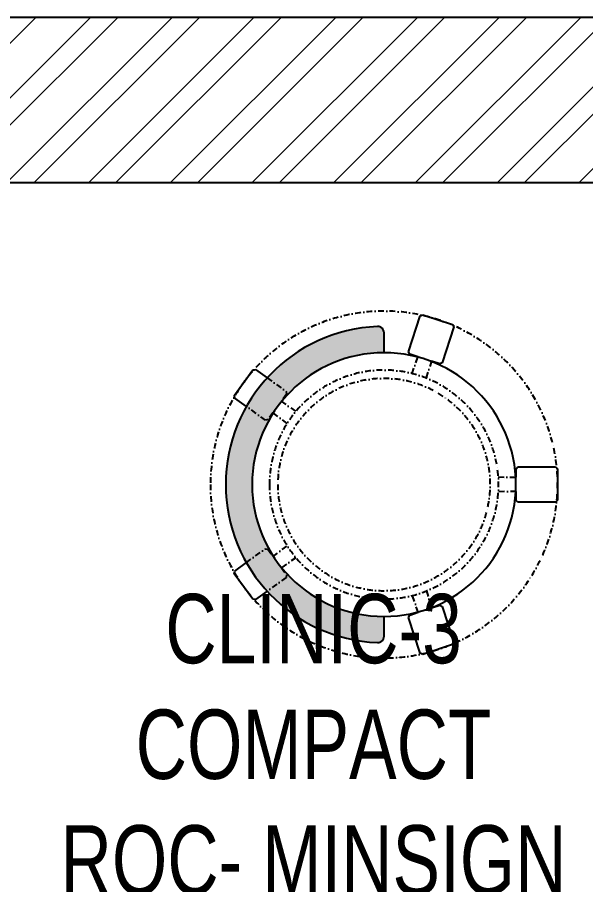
# Model space of a CAD drawing. Header units: feet. Extents: x 9216052 to 9238619, y -7067889 to -7056358.
# Drawn here: x 9234427 to 9235245, y -7057608 to -7056358 of the extents above; entities that cross this region are included whole.
import ezdxf

# ---------------------------------------------------------------- set-up
doc = ezdxf.new("R2010")
doc.units = ezdxf.units.FT
doc.header["$LTSCALE"] = 33
doc.header["$MEASUREMENT"] = 0
doc.linetypes.add('DASHDOT2', pattern=[0.5, 0.25, -0.125, 0, -0.125])
doc.layers.add('A-WALL', color=1, linetype='Continuous')
for name, color, linetype, lineweight in [('HATCH', 9, 'Continuous', 9), ('LENS-FURNITURE', 13, 'Continuous', 9), ('LENS_DIMENSION', 193, 'Continuous', 0), ('LENS_TEXT', 31, 'Continuous', 5), ('LN-ELEVATION-1', 81, 'Continuous', 25), ('LN-HATCH', 251, 'Continuous', 0)]:
    doc.layers.add(name, color=color, linetype=linetype, lineweight=lineweight)
doc.styles.get("Standard").update_dxf_attribs({"font": 'GILC____.TTF'})

# ---------------------------------------------------------------- blocks, each defined once
blk = doc.blocks.new('A$Cca4fbe6c')
at = {"layer": 'LN-HATCH'}
h = blk.add_hatch(dxfattribs=at)
h.set_pattern_fill('ANSI32', color=256, scale=222)
h.set_pattern_definition([(45, (-3143387.624186558, 5410740.35921923), (-58.86663953378008, 58.86663953378008), []), (45, (-3143348.379760268, 5410740.35921923), (-58.86663953378008, 58.86663953378008), [])])
h.paths.add_polyline_path([(-340, 6707), (-340, 6937), (-1918, 6937), (-1918, 6707)])
h.paths.add_polyline_path([(-5824, 6937), (-5824, 6699), (-2410, 6699), (-2410, 6937)])
h.paths.add_polyline_path([(-6317, 6698), (-6317, 6937), (-9677, 6937), (-9677, 6698)])
h.paths.add_polyline_path([(-10174, 6693), (-10174, 6937), (-13455, 6937), (-13455, 6693)])
h.paths.add_polyline_path([(-19298, 6937), (-19298, 4816), (-19068, 4816), (-19068, 6688), (-17558, 6688), (-17558, 4816), (-17558, 4597), (-17258, 4597), (-17258, 6688), (-13952, 6688), (-13952, 6937)])
h.paths.add_polyline_path([(-1950, 0), (0, 9.313226e-10), (0, 6582), (-230, 6582), (-230, 2001), (-2061, 2001), (-2061, 1754), (-1941, 1754), (-1941, 1849), (-244, 1849), (-244, 233), (-1950, 233)])
at = {"layer": 'A-WALL'}
for p, q in [((-2410, 6937), (-5824, 6937)), ((-5824, 6699), (-2410, 6699))]:
    blk.add_line(p, q, dxfattribs=at)
blk = doc.blocks.new('DR STOOL')
at = {"layer": 'HATCH'}
h = blk.add_hatch(dxfattribs=at)
h.set_pattern_fill('ANSI36', color=250, angle=-90.00000000000001)
h.set_pattern_definition([(315, (-227.8099174643867, 917.3997257252777), (6.173926083235043, -1.683798022700468), [7.9375, -1.587499999999999, 0, -1.587499999999999])])
edge = h.paths.add_edge_path()
edge.add_line((-190.0000000041909, 4.511094e-10), (-218.6899174675346, 4.511094e-10))
edge.add_arc((-218.6899174670689, 9.120000000388245), 9.119999999940092, 177.6119845363388, 269.9999999996136, ccw=False)
edge.add_arc((-1.8626451e-09, 3.565219e-10), 228.000000002257, 2.3880154632688004, 177.6119845367313, ccw=False)
edge.add_arc((218.6899174633436, 9.120000000497384), 9.120000000051716, -90.00000000034493, 2.3880154629299, ccw=False)
edge.add_line((218.6899174633436, 4.511094e-10), (190, 4.511094e-10))
edge.add_arc((-1.8626451e-09, 4.511094e-10), 190.000000001979, -1.27e-14, 180)
at = {"layer": 'LN-ELEVATION-1', "color": 1, "ltscale": 100}
for p, q in [((-128.6221585394814, 215.4841044476634), (-165.2704676063731, 189.0243927398114)), ((-124.7228340068832, 214.8545704018979), (-128.6221585394814, 215.4841044476634)), ((-112.6981821293011, 198.1996966340157), (-124.7228340068832, 214.8545704018979)), ((124.7553772013634, 214.9803744515593), (112.5488144652918, 198.2845540212292)), ((128.7014972954057, 215.5933048763618), (124.7553772013634, 214.9803744515593)), ((128.7014972954057, 215.5933048763618), (124.7553772013634, 214.9803744515593)), ((165.1911288509145, 188.915192311113), (128.7014972954057, 215.5933048763618)), ((165.1911288509145, 188.915192311113), (128.7014972954057, 215.5933048763618)), ((-165.2704676063731, 189.0243927398114), (-165.9069543029182, 185.0820035930228)), ((165.7973639420234, 185.0121775862135), (165.1911288509145, 188.915192311113)), ((165.7973639420234, 185.0121775862135), (165.1911288509145, 188.915192311113)), ((-165.9069543029182, 185.0820035930228), (-153.8003208162263, 168.3135803133482)), ((153.6734594982117, 168.4294150282658), (165.7973639420234, 185.0121775862135)), ((-191.2928382232785, -35.45407700946089), (-242.9550312487409, -52.24013893969095)), ((-187.9259491492994, -37.1695928365807), (-191.2928382232785, -35.45407700946089)), ((-184.1424400564283, -48.81403796559607), (-187.9259491492994, -37.1695928365807)), ((188.0651108901948, -36.96233201187715), (184.0504167033359, -49.19388854173303)), ((191.3981811110861, -35.27656588272658), (188.0651108901948, -36.96233201187715)), ((243.0100176925771, -52.21682526778022), (191.3981811110861, -35.27656588272658)), ((-242.9550312487409, -52.24013893969095), (-244.7482102331705, -55.75945052818861)), ((-244.7482102331705, -55.75945052818861), (-230.7800458371639, -98.74904560100549)), ((230.715890809428, -98.7280946081737), (244.8123673382215, -55.78040257930116)), ((244.8123673382215, -55.78040257930116), (243.0100176925771, -52.21682526778022)), ((-173.8639617776498, -80.4479453730819), (-177.8421125086024, -68.2044548037811)), ((177.6922140880488, -68.56540505095472), (173.8739495249465, -80.1985000452405)), ((-227.2218665438704, -100.5620286722478), (-175.5596735184081, -83.7759667420105)), ((-175.5596735184081, -83.7759667420105), (-173.8639617776498, -80.4479453730819)), ((173.8739495249465, -80.1985000452405), (175.5794035866856, -83.5704969359358)), ((175.5794035866856, -83.5704969359358), (227.1912401677109, -100.5107563209894)), ((-230.7800458371639, -98.74904560100549), (-227.2218665438704, -100.5620286722478)), ((227.1912401677109, -100.5107563209894), (230.715890809428, -98.7280946081737)), ((-22.72193054761737, -190.2142363802995), (-25.39390889601782, -192.886214728569)), ((-25.39390889601782, -192.886214728569), (-25.39390889601782, -247.2070584567482)), ((-10.47823652112856, -190.2142363802995), (-22.72193054761737, -190.2142363802995)), ((22.78362171910703, -190.2142363802995), (9.910054048988968, -190.2142363802995)), ((25.42475448176265, -192.8553691428751), (22.78362171910703, -190.2142363802995)), ((25.42475448176265, -247.1762128710543), (25.42475448176265, -192.8553691428751)), ((-25.39390889601782, -247.2070584567482), (-22.60096735274419, -250)), ((-22.60096735274419, -250), (22.60096735274419, -250)), ((22.60096735274419, -250), (25.42475448176265, -247.1762128710543))]:
    blk.add_line(p, q, dxfattribs=at)
at = {"layer": 'LN-ELEVATION-1', "linetype": 'DASHDOT2'}
for p, q in [((-92.92521573789418, 170.8129362839827), (-112.6981821293011, 198.1996966340157)), ((112.5488144652918, 198.2845540212292), (92.69529851106927, 171.1294289919315)), ((-153.8003208162263, 168.3135803133482), (-134.1093360339291, 141.0403694751003)), ((-103.4542870586738, 159.9154408004979), (-93.52748446213081, 167.0824927485227)), ((-93.52748446213081, 167.0824927485227), (-92.92521573789418, 170.8129362839827)), ((92.69529851106927, 171.1294289919315), (93.26858203159645, 167.4385604566923)), ((93.26858203159645, 167.4385604566923), (103.6608748426661, 159.8406005539291)), ((133.7372852512635, 141.1612321265929), (153.6734594982117, 168.4294150282658)), ((-88.15393704269081, 139.4771787207864), (-103.4542870586738, 159.9154408004979)), ((103.6608748426661, 159.8406005539291), (88.19885099539533, 139.4487815762331)), ((-134.1093360339291, 141.0403694751003), (-130.4219571123831, 140.4450534014686)), ((-130.4219571123831, 140.4450534014686), (-119.9844727469608, 147.9808124662595)), ((-119.9844727469608, 147.9808124662595), (-105.3687285655178, 126.9741353208374)), ((105.4096150295809, 126.94019481352), (120.1194891873747, 147.8074627162714)), ((120.1194891873747, 147.8074627162714), (130.0033113472163, 140.5812532722048)), ((130.0033113472163, 140.5812532722048), (133.7372852512635, 141.1612321265929)), ((-159.954806596972, -40.49024384317454), (-184.1424400564283, -48.81403796559607)), ((184.0504167033359, -49.19388854173303), (159.8786162491887, -40.79004861696012)), ((-177.8421125086024, -68.2044548037811), (-153.4148110738024, -60.73628028803068)), ((153.3006618716754, -61.02382378749462), (177.6922140880488, -68.56540505095472)), ((-10.92024635523557, -164.6382343793375), (-10.47823652112856, -190.2142363802995)), ((9.910054048988968, -190.2142363802995), (10.35584833659231, -164.674698740353))]:
    blk.add_line(p, q, dxfattribs=at)
at = {"layer": 'LN-ELEVATION-1', "color": 1, "ltscale": 100}
blk.add_lwpolyline([(-190.0000000023283, 0), (-218.6899174656719, 0, -0.4264743413925903), (-227.8019973598421, 9.5, -0.959166304662544), (227.8019973593764, 9.5, -0.4264743413925903), (218.6899174647406, 0), (190.0000000013969, 0)], format="xyb", dxfattribs=at)
at = {"layer": 'LN-ELEVATION-1', "linetype": 'DASHDOT2'}
for radius in [250, 165, 153]:
    blk.add_circle((0, 0), radius, dxfattribs=at)
at = {"layer": 'LN-ELEVATION-1', "color": 1, "ltscale": 100}
blk.add_circle((0, 0), 190, dxfattribs=at)

msp = doc.modelspace()

# ---------------------------------------------------------------- block references
at = {"layer": 'LENS-FURNITURE', "xscale": -1, "rotation": 90}
msp.add_blockref('DR STOOL', (9234955.019350663, -7057031.628158518), dxfattribs=at)
at = {"layer": 'LENS_DIMENSION'}
msp.add_blockref('A$Cca4fbe6c', (9238618.750325544, -7063295.263292893), dxfattribs=at)

# ---------------------------------------------------------------- texts
at = {"layer": 'LENS_TEXT', "linetype": 'Continuous', "ltscale": 3, "insert": (9234853.50962359, -7057489.96014365), "char_height": 100, "attachment_point": 5}
msp.add_mtext_dynamic_manual_height_columns('CLINIC-3 COMPACT ROC- MINSIGN\\PNON-OPP', width=730.5073781448633, gutter_width=0.9999999999999992, heights=[0], dxfattribs=at)

doc.saveas('drawing.dxf')
